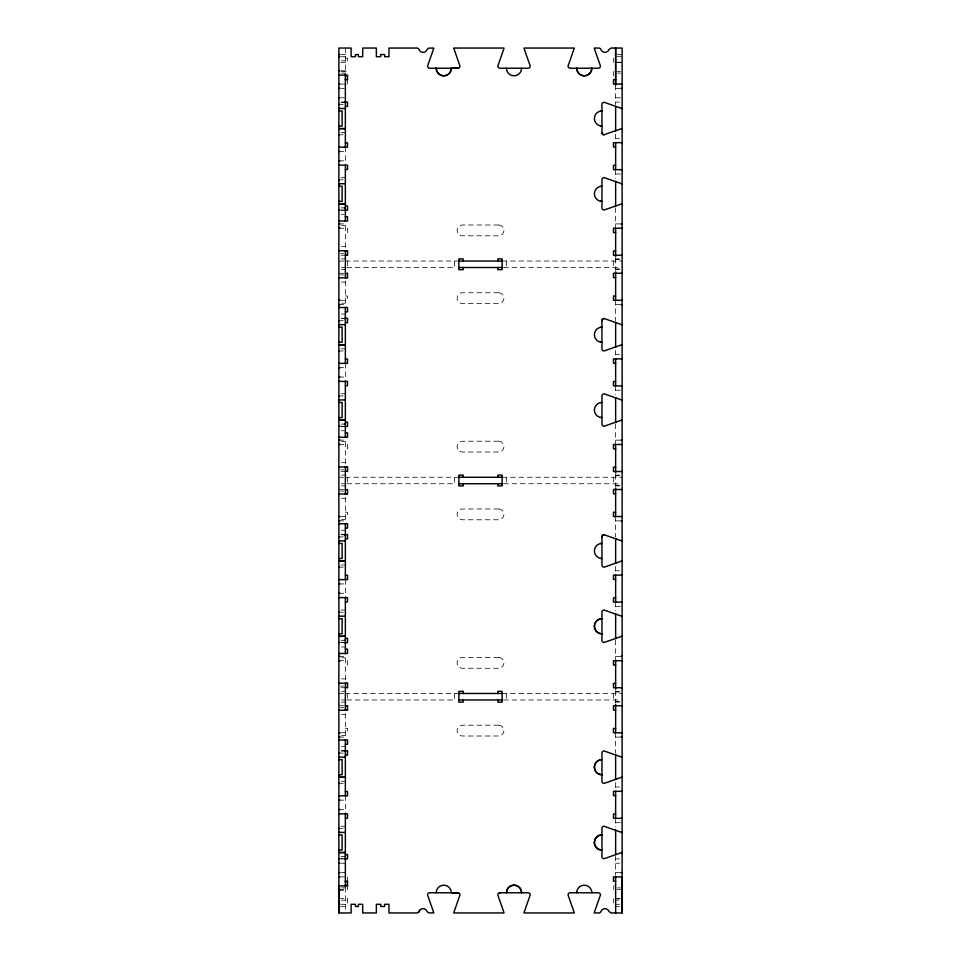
<?xml version="1.0" encoding="UTF-8"?>
<svg xmlns="http://www.w3.org/2000/svg" width="961" height="961" viewBox="0 0 961 961"><rect width="100%" height="100%" fill="white"/><g stroke="black" fill="none" stroke-linecap="round" stroke-linejoin="round"><path stroke-width="0.72" stroke-dasharray="4.8 3.6" d="M615.641 900.157L618.884 900.073M341.299 54.537L345.359 54.537M616.938 54.537L622.127 54.537M341.299 56.699L345.359 56.699M616.938 56.699L622.127 56.699M345.359 58.14L347.522 58.14L347.522 62.465L338.873 62.465M341.467 60.843L345.359 60.843M616.854 62.201L622.127 62.201M616.938 62.465L622.127 62.465M341.299 70.754L345.359 70.754M341.299 71.474L347.522 71.474M616.854 71.474L620.506 71.474M341.467 73.096L345.359 73.096M617.262 73.096L620.506 73.096M341.299 84.087L346.08 84.087M341.299 88.412L344.278 88.412M615.641 88.412L622.127 88.412M341.299 97.782L344.278 97.782M615.641 97.782L622.127 97.782M341.467 102.106L344.146 102.106M615.641 102.106L619.533 102.106M341.035 102.298L345.359 102.298M341.035 104.461L343.197 104.461M341.035 132.57L345.359 132.57M341.035 134.732L343.197 134.732M615.641 138.324L619.533 138.324M338.873 151.478L345.359 151.478M338.873 160.847L345.359 160.847M615.641 174.001L622.127 174.001M341.035 177.593L345.359 177.593M341.035 179.755L343.197 179.755M341.035 207.864L345.359 207.864M341.035 210.027L343.197 210.027M341.467 210.219L345.359 210.219M341.467 214.543L344.062 214.543M338.873 223.913L345.359 223.913L345.359 250.941M615.641 223.913L622.127 223.913M341.467 225.354L345.359 225.354M338.873 228.237L347.522 228.237L347.522 232.562L345.359 232.562M341.467 246.436L345.359 246.436M340.494 253.644L343.738 253.644M341.035 255.266L346.08 255.266M341.467 258.869L345.359 258.869M615.641 258.869L619.533 258.869M615.641 259.59L619.533 259.59M338.873 261.032L344.062 261.032M345.359 261.032L458.877 261.032M502.122 261.032L622.127 261.032M341.467 267.518L345.359 267.518M346.861 267.518L454.553 267.518L454.553 261.032M503.564 267.518L619.533 267.518M615.641 268.96L619.533 268.96M341.467 269.681L345.359 269.681M615.641 269.681L619.533 269.681M338.873 273.284L344.062 273.284M340.494 274.906L343.738 274.906M341.467 282.114L345.359 282.114M345.359 295.988L347.522 295.988L347.522 300.312L338.873 300.312M341.467 303.195L345.359 303.195M338.873 304.637L345.359 304.637L345.359 279.231M615.641 304.637L622.127 304.637M341.467 314.007L345.359 314.007M341.467 318.331L344.062 318.331M341.035 318.523L345.359 318.523M341.035 320.686L343.197 320.686M341.035 348.795L345.359 348.795M341.035 350.957L343.197 350.957M615.641 354.549L619.533 354.549M338.873 367.703L345.359 367.703M338.873 377.072L345.359 377.072M615.641 390.226L622.127 390.226M341.035 393.818L345.359 393.818M341.035 395.98L343.197 395.98M341.035 424.089L345.359 424.089M341.035 426.252L343.197 426.252M341.467 426.444L344.062 426.444M341.467 430.768L345.359 430.768M338.873 440.138L345.359 440.138L345.359 467.166M615.641 440.138L622.127 440.138M341.467 441.579L345.359 441.579M338.873 444.462L347.522 444.462L347.522 448.787L345.359 448.787M341.467 462.661L345.359 462.661M340.494 469.869L343.738 469.869M341.035 471.491L346.08 471.491M341.467 475.094L345.359 475.094M615.641 475.094L619.533 475.094M615.641 475.815L619.533 475.815M338.873 477.257L344.062 477.257M345.359 477.257L458.877 477.257M502.122 477.257L622.127 477.257M341.467 483.743L345.359 483.743M346.861 483.743L454.553 483.743L454.553 477.257M503.564 483.743L619.533 483.743M615.641 485.185L619.533 485.185M341.467 485.906L345.359 485.906M615.641 485.906L619.533 485.906M338.873 489.509L344.062 489.509M340.494 491.131L343.738 491.131M341.467 498.339L345.359 498.339M345.359 512.213L347.522 512.213L347.522 516.538L338.873 516.538M341.467 519.42L345.359 519.42M338.873 520.862L345.359 520.862L345.359 495.456M615.641 520.862L622.127 520.862M341.467 530.232L345.359 530.232M341.467 534.556L344.062 534.556M341.035 534.748L345.359 534.748M341.035 536.911L343.197 536.911M341.035 565.02L345.359 565.02M341.035 567.182L343.197 567.182M615.641 570.774L619.533 570.774M338.873 583.928L345.359 583.928M338.873 593.297L345.359 593.297M615.641 606.451L622.127 606.451M341.035 610.043L345.359 610.043M341.035 612.205L343.197 612.205M341.035 640.314L345.359 640.314M341.035 642.477L343.197 642.477M341.467 642.669L344.062 642.669M341.467 646.993L345.359 646.993M338.873 656.363L345.359 656.363L345.359 683.391M615.641 656.363L622.127 656.363M341.467 657.804L345.359 657.804M338.873 660.688L347.522 660.688L347.522 665.012L345.359 665.012M341.467 678.886L345.359 678.886M340.494 686.094L343.738 686.094M341.035 687.716L346.08 687.716M341.467 691.319L345.359 691.319M615.641 691.319L619.533 691.319M615.641 692.04L619.533 692.04M338.873 693.482L344.062 693.482M345.359 693.482L458.877 693.482M502.122 693.482L622.127 693.482M341.467 699.968L345.359 699.968M346.861 699.968L454.553 699.968L454.553 693.482M503.564 699.968L619.533 699.968M615.641 701.41L619.533 701.41M341.467 702.131L345.359 702.131M615.641 702.131L619.533 702.131M338.873 705.734L344.062 705.734M340.494 707.356L343.738 707.356M341.467 714.564L345.359 714.564M345.359 728.438L347.522 728.438L347.522 732.762L338.873 732.762M341.467 735.645L345.359 735.645M338.873 737.087L345.359 737.087L345.359 711.681M615.641 737.087L622.127 737.087M341.467 746.457L345.359 746.457M341.467 750.781L344.062 750.781M341.035 750.973L345.359 750.973M341.035 753.136L343.197 753.136M341.035 781.245L345.359 781.245M341.035 783.407L343.197 783.407M615.641 786.999L619.533 786.999M338.873 800.153L345.359 800.153M338.873 809.522L345.359 809.522M615.641 822.676L622.127 822.676M341.035 826.268L345.359 826.268M341.035 828.43L343.197 828.43M341.035 856.539L345.359 856.539M341.035 858.702L343.197 858.702M341.299 858.894L344.062 858.894M615.641 858.894L619.533 858.894M341.299 863.218L345.359 863.218M615.641 863.218L619.533 863.218M341.299 872.588L345.359 872.588M615.641 872.588L622.127 872.588M341.035 876.912L345.359 876.912M614.019 885.201L613.478 889.526M341.467 887.904L345.359 887.904M617.262 887.904L620.506 887.904M338.873 889.526L347.522 889.526L347.522 886.282M616.854 889.526L622.127 889.526M338.873 890.246L345.359 890.246M338.873 898.535L347.522 898.535L347.522 902.86L345.359 902.86M615.641 898.535L622.127 898.535M617.262 898.799L619.689 898.799M341.467 900.157L345.359 900.157M341.299 904.301L345.359 904.301M615.641 904.301L619.533 904.301M341.299 906.463L345.359 906.463M615.641 906.463L619.533 906.463M615.641 85.169L615.641 105.001M615.641 133.975L615.641 141.207M615.641 169.677L615.641 178.41M615.641 207.768L615.641 228.237M615.641 258.269L615.641 270.281M615.641 300.312L615.641 320.782M615.641 350.14L615.641 358.873M615.641 385.902L615.641 394.635M615.641 423.993L615.641 444.462M615.641 474.494L615.641 486.506M615.641 516.538L615.641 537.007M615.641 566.365L615.641 575.098M615.641 602.127L615.641 610.86M615.641 640.218L615.641 660.688M615.641 690.719L615.641 702.731M615.641 732.762L615.641 753.232M615.641 782.59L615.641 791.323M615.641 818.352L615.641 827.025M615.641 855.999L615.641 875.471M613.478 58.14L613.478 62.465M613.478 71.474L613.478 75.799M613.478 261.032L613.478 267.518M613.478 477.257L613.478 483.743M613.478 693.482L613.478 699.968M613.478 898.535L613.478 902.86M506.447 261.032L506.447 267.518M506.447 477.257L506.447 483.743M506.447 693.482L506.447 699.968M347.522 79.763L347.522 84.087M347.522 261.032L347.522 267.518M347.522 477.257L347.522 483.743M347.522 693.482L347.522 699.968M347.522 876.912L347.522 881.237M345.359 48.05L345.359 73.997M345.359 147.153L345.359 165.172M345.359 363.378L345.359 381.397M345.359 579.603L345.359 597.622M345.359 795.828L345.359 813.847M345.359 887.363L345.359 910.788M498.519 224.994L462.481 224.994A5.406 5.406 0 0 0 457.076 230.4A5.406 5.406 0 0 0 462.481 235.805L498.519 235.805A5.406 5.406 0 0 0 503.924 230.4A5.406 5.406 0 0 0 498.519 224.994M498.519 292.745L462.481 292.745A5.406 5.406 0 0 0 457.076 298.15A5.406 5.406 0 0 0 462.481 303.556L498.519 303.556A5.406 5.406 0 0 0 503.924 298.15A5.406 5.406 0 0 0 498.519 292.745M498.519 441.219L462.481 441.219A5.406 5.406 0 0 0 457.076 446.625A5.406 5.406 0 0 0 462.481 452.03L498.519 452.03A5.406 5.406 0 0 0 503.924 446.625A5.406 5.406 0 0 0 498.519 441.219M498.519 508.97L462.481 508.97A5.406 5.406 0 0 0 457.076 514.375A5.406 5.406 0 0 0 462.481 519.781L498.519 519.781A5.406 5.406 0 0 0 503.924 514.375A5.406 5.406 0 0 0 498.519 508.97M498.519 657.444L462.481 657.444A5.406 5.406 0 0 0 457.076 662.85A5.406 5.406 0 0 0 462.481 668.255L498.519 668.255A5.406 5.406 0 0 0 503.924 662.85A5.406 5.406 0 0 0 498.519 657.444M498.519 725.195L462.481 725.195A5.406 5.406 0 0 0 457.076 730.6A5.406 5.406 0 0 0 462.481 736.006L498.519 736.006A5.406 5.406 0 0 0 503.924 730.6A5.406 5.406 0 0 0 498.519 725.195"/><path stroke-width="1.44" d="M615.641 881.237L613.478 881.237L613.478 876.912L622.127 876.912L622.127 912.95L611.076 912.95L609.046 911.508A4.324 4.324 0 0 0 600.889 911.508A2.162 2.162 0 0 1 598.847 912.95L594.282 912.95A2.174 2.174 0 0 1 594.379 912.337L600.469 894.931A2.162 2.162 0 0 0 598.307 892.769L570.197 892.769A2.162 2.162 0 0 0 568.035 894.931L574.125 912.337A2.162 2.162 0 0 1 574.21 912.95L524.045 912.95A2.174 2.174 0 0 1 524.141 912.337L530.232 894.931A2.162 2.162 0 0 0 528.069 892.769L499.96 892.769A2.162 2.162 0 0 0 497.798 894.931L503.888 912.337A2.162 2.162 0 0 1 503.972 912.95L453.808 912.95A2.174 2.174 0 0 1 453.904 912.337L459.995 894.931A2.162 2.162 0 0 0 457.832 892.769L429.723 892.769A2.162 2.162 0 0 0 427.561 894.931L433.651 912.337A2.162 2.162 0 0 1 433.735 912.95L428.546 912.854L427.14 911.508A4.324 4.324 0 0 0 418.984 911.508A2.162 2.162 0 0 1 416.954 912.95L388.965 912.95L388.965 904.301L384.64 904.301L384.64 906.463L380.676 906.463L380.676 904.301L376.352 904.301L376.352 912.95L362.693 912.95L362.693 904.301L358.369 904.301L358.369 906.463L355.45 906.463L355.45 904.301L351.125 904.301L351.125 912.95L338.873 912.95L338.873 885.922L347.522 885.922M615.641 84.087L615.641 48.05L615.641 85.169M418.684 912.085L419.597 910.367M621.515 108.389A2.174 2.174 0 0 0 622.127 108.485A2.162 2.162 0 0 1 621.515 108.389L604.109 102.298A2.162 2.162 0 0 0 601.946 104.461L601.946 132.57A2.162 2.162 0 0 0 604.109 134.732L621.515 128.642A2.162 2.162 0 0 1 622.127 128.558M621.515 203.936A2.162 2.162 0 0 1 622.127 203.84A2.174 2.174 0 0 0 621.515 203.936L604.109 210.027A2.162 2.162 0 0 1 601.946 207.864L601.946 179.755A2.162 2.162 0 0 1 604.109 177.593L621.515 183.683A2.162 2.162 0 0 0 622.127 183.767M621.515 344.867A2.162 2.162 0 0 1 622.127 344.783A2.174 2.174 0 0 0 621.515 344.867L604.109 350.957A2.162 2.162 0 0 1 601.946 348.795L601.946 320.686A2.162 2.162 0 0 1 604.109 318.523L621.515 324.614A2.162 2.162 0 0 0 622.127 324.71M621.515 420.161A2.162 2.162 0 0 1 622.127 420.065A2.174 2.174 0 0 0 621.515 420.161L604.109 426.252A2.162 2.162 0 0 1 601.946 424.089L601.946 395.98A2.162 2.162 0 0 1 604.109 393.818L621.515 399.908A2.162 2.162 0 0 0 622.127 399.992M499.516 892.817L500.128 892.769M451.346 68.231A7.568 7.568 0 0 1 443.778 75.799A7.568 7.568 0 0 1 436.21 68.231A7.568 7.568 0 0 0 443.778 75.799A7.568 7.568 0 0 0 451.346 68.231L458.229 68.195M338.873 54.537L339.954 54.537M338.873 56.699L339.954 56.699M338.873 70.754L339.954 70.754M338.873 75.078L347.522 75.078L347.522 79.403L345.359 79.403M345.359 75.799L347.522 75.799M345.359 79.763L347.522 79.763M615.641 79.763L613.478 79.763L613.478 84.087L622.127 84.087M338.873 84.087L340.17 84.087M338.873 88.412L339.954 88.412M621.046 88.412L622.127 88.412M338.873 97.782L339.954 97.782M344.639 102.106L347.522 102.106L347.522 106.431L345.359 106.431M344.278 102.298L345.359 102.298M338.873 104.461L339.954 104.461M338.873 108.485L345.359 108.485M338.873 110.947L342.116 110.947L342.116 126.083L338.873 126.083M338.873 128.558L345.359 128.558M339.954 128.642L345.359 128.642M338.873 134.732L339.954 134.732M622.127 142.648L613.478 142.648L613.478 146.973L615.641 146.973M345.359 142.829L347.522 142.829L347.522 147.153L338.873 147.153M338.873 151.478L339.954 151.478M338.873 160.847L339.954 160.847M338.873 165.172L347.522 165.172L347.522 169.496L345.359 169.496M615.641 165.352L613.478 165.352L613.478 169.677L622.127 169.677M338.873 179.755L339.954 179.755M338.873 183.683L345.359 183.767M338.873 186.242L342.116 186.242L342.116 201.378L338.873 201.378M338.873 203.84L345.359 203.84L339.954 203.936M345.359 205.894L347.522 205.894L347.522 210.219L344.639 210.219M344.278 207.864L345.359 207.864M338.873 210.027L339.954 210.027M345.359 216.706L347.522 216.706L347.522 221.03L338.873 221.03M338.873 223.913L339.954 223.913M621.046 223.913L622.127 223.913M338.873 228.237L340.17 228.237M622.127 228.237L613.478 228.237L613.478 232.562L615.641 232.562M338.873 250.761L347.522 250.761L347.522 255.266M345.359 250.941L347.522 250.941M615.641 250.941L613.478 250.941L613.478 255.266L622.127 255.266M345.359 255.085L347.522 255.085M458.877 261.032L502.122 261.032M458.877 267.518L502.122 267.518M622.127 273.284L613.478 273.284L613.478 277.609L615.641 277.609M345.359 273.465L347.522 273.465M345.359 277.609L347.522 277.609M338.873 277.789L347.522 277.789L347.522 273.284M615.641 295.988L613.478 295.988L613.478 300.312L622.127 300.312M338.873 300.312L340.17 300.312M338.873 304.637L339.954 304.637M621.046 304.637L622.127 304.637M338.873 307.52L347.522 307.52L347.522 311.844L345.359 311.844M344.639 318.331L347.522 318.331L347.522 322.656L345.359 322.656M344.278 318.523L345.359 318.523M338.873 320.686L339.954 320.686M338.873 324.614L345.359 324.71M338.873 327.172L342.116 327.172L342.116 342.308L338.873 342.308M338.873 344.783L345.359 344.783M339.954 344.867L345.359 344.867M338.873 350.957L339.954 350.957M622.127 358.873L613.478 358.873L613.478 363.198L615.641 363.198M345.359 359.054L347.522 359.054L347.522 363.378L338.873 363.378M338.873 367.703L339.954 367.703M338.873 377.072L339.954 377.072M338.873 381.397L347.522 381.397L347.522 385.721L345.359 385.721M615.641 381.577L613.478 381.577L613.478 385.902L622.127 385.902M338.873 395.98L339.954 395.98M338.873 399.908L345.359 399.992M338.873 402.467L342.116 402.467L342.116 417.603L338.873 417.603M338.873 420.065L345.359 420.065L339.954 420.161M345.359 422.119L347.522 422.119L347.522 426.444L344.639 426.444M344.278 424.089L345.359 424.089M338.873 426.252L339.954 426.252M345.359 432.93L347.522 432.93L347.522 437.255L338.873 437.255M338.873 440.138L339.954 440.138M621.046 440.138L622.127 440.138M338.873 444.462L340.17 444.462M622.127 444.462L613.478 444.462L613.478 448.787L615.641 448.787M338.873 466.986L347.522 466.986L347.522 471.491M345.359 467.166L347.522 467.166M615.641 467.166L613.478 467.166L613.478 471.491L622.127 471.491M345.359 471.31L347.522 471.31M458.877 477.257L502.122 477.257M458.877 483.743L502.122 483.743M622.127 489.509L613.478 489.509L613.478 493.834L615.641 493.834M345.359 489.69L347.522 489.69M345.359 493.834L347.522 493.834M338.873 494.014L347.522 494.014L347.522 489.509M615.641 512.213L613.478 512.213L613.478 516.538L622.127 516.538M338.873 516.538L340.17 516.538M338.873 520.862L339.954 520.862M621.046 520.862L622.127 520.862M338.873 523.745L347.522 523.745L347.522 528.069L345.359 528.069M344.639 534.556L347.522 534.556L347.522 538.881L345.359 538.881M344.278 534.748L345.359 534.748M338.873 536.911L339.954 536.911M338.873 540.839L345.359 540.935M338.873 543.397L342.116 543.397L342.116 558.533L338.873 558.533M338.873 561.008L345.359 561.008M339.954 561.092L345.359 561.092M338.873 567.182L339.954 567.182M622.127 575.098L613.478 575.098L613.478 579.423L615.641 579.423M345.359 575.279L347.522 575.279L347.522 579.603L338.873 579.603M338.873 583.928L339.954 583.928M338.873 593.297L339.954 593.297M338.873 597.622L347.522 597.622L347.522 601.946L345.359 601.946M615.641 597.802L613.478 597.802L613.478 602.127L622.127 602.127M338.873 612.205L339.954 612.205M338.873 616.133L345.359 616.217M338.873 618.692L342.116 618.692L342.116 633.828L338.873 633.828M338.873 636.29L345.359 636.29L339.954 636.386M345.359 638.344L347.522 638.344L347.522 642.669L344.639 642.669M344.278 640.314L345.359 640.314M338.873 642.477L339.954 642.477M345.359 649.155L347.522 649.155L347.522 653.48L338.873 653.48M338.873 656.363L339.954 656.363M621.046 656.363L622.127 656.363M338.873 660.688L340.17 660.688M622.127 660.688L613.478 660.688L613.478 665.012L615.641 665.012M338.873 683.211L347.522 683.211L347.522 687.716M345.359 683.391L347.522 683.391M615.641 683.391L613.478 683.391L613.478 687.716L622.127 687.716M345.359 687.535L347.522 687.535M458.877 693.482L502.122 693.482M458.877 699.968L502.122 699.968M622.127 705.734L613.478 705.734L613.478 710.059L615.641 710.059M345.359 705.915L347.522 705.915M345.359 710.059L347.522 710.059M338.873 710.239L347.522 710.239L347.522 705.734M615.641 728.438L613.478 728.438L613.478 732.762L622.127 732.762M338.873 732.762L340.17 732.762M338.873 737.087L339.954 737.087M621.046 737.087L622.127 737.087M338.873 739.97L347.522 739.97L347.522 744.294L345.359 744.294M344.639 750.781L347.522 750.781L347.522 755.106L345.359 755.106M344.278 750.973L345.359 750.973M338.873 753.136L339.954 753.136M338.873 757.064L345.359 757.16M338.873 759.622L342.116 759.622L342.116 774.758L338.873 774.758M338.873 777.233L345.359 777.233M339.954 777.317L345.359 777.317M338.873 783.407L339.954 783.407M622.127 791.323L613.478 791.323L613.478 795.648L615.641 795.648M345.359 791.504L347.522 791.504L347.522 795.828L338.873 795.828M338.873 800.153L339.954 800.153M338.873 809.522L339.954 809.522M338.873 813.847L347.522 813.847L347.522 818.171L345.359 818.171M615.641 814.027L613.478 814.027L613.478 818.352L622.127 818.352M338.873 828.43L339.954 828.43M338.873 832.358L345.359 832.442M338.873 834.917L342.116 834.917L342.116 850.053L338.873 850.053M338.873 852.515L345.359 852.515L339.954 852.611M345.359 854.569L347.522 854.569L347.522 858.894L344.639 858.894M344.278 856.539L345.359 856.539M338.873 858.702L339.954 858.702M338.873 863.218L339.954 863.218M338.873 872.588L339.954 872.588M621.046 872.588L622.127 872.588M338.873 876.912L340.17 876.912M345.359 881.237L347.522 881.237M345.359 881.597L347.522 881.597L347.522 886.282M345.359 885.201L347.522 885.201M338.873 890.246L339.954 890.246M338.873 904.301L339.954 904.301M338.873 906.463L339.954 906.463M458.229 892.805L451.346 892.769A7.568 7.568 0 0 0 443.778 885.201A7.568 7.568 0 0 0 436.21 892.769M622.127 561.008A2.162 2.162 0 0 0 621.515 561.092L604.109 567.182A2.162 2.162 0 0 1 601.946 565.02L601.946 536.911A2.162 2.162 0 0 1 604.109 534.748L621.515 540.839A2.162 2.162 0 0 0 622.127 540.935M621.515 616.133A2.162 2.162 0 0 0 622.127 616.217A2.174 2.174 0 0 1 621.515 616.133L604.109 610.043A2.162 2.162 0 0 0 601.946 612.205L601.946 640.314A2.162 2.162 0 0 0 604.109 642.477L621.515 636.386A2.162 2.162 0 0 1 622.127 636.29M621.515 757.064A2.174 2.174 0 0 0 622.127 757.16A2.162 2.162 0 0 1 621.515 757.064L604.109 750.973A2.162 2.162 0 0 0 601.946 753.136L601.946 781.245A2.162 2.162 0 0 0 604.109 783.407L621.515 777.317A2.162 2.162 0 0 1 622.127 777.233M621.515 832.358A2.174 2.174 0 0 0 622.127 832.442A2.162 2.162 0 0 1 621.515 832.358L604.109 826.268A2.162 2.162 0 0 0 601.946 828.43L601.946 856.539A2.162 2.162 0 0 0 604.109 858.702L621.515 852.611A2.162 2.162 0 0 1 622.127 852.515M622.127 912.95L622.127 48.05L611.076 48.05L609.046 49.492A4.324 4.324 0 0 1 600.889 49.492A2.162 2.162 0 0 0 598.847 48.05L594.282 48.05A2.174 2.174 0 0 0 594.379 48.663L600.469 66.069A2.162 2.162 0 0 1 598.307 68.231L570.197 68.231A2.162 2.162 0 0 1 568.035 66.069L574.125 48.663A2.162 2.162 0 0 0 574.21 48.05L524.045 48.05A2.174 2.174 0 0 0 524.141 48.663L530.232 66.069A2.162 2.162 0 0 1 528.069 68.231L499.96 68.231A2.162 2.162 0 0 1 497.798 66.069L503.888 48.663A2.162 2.162 0 0 0 503.972 48.05L453.808 48.05A2.174 2.174 0 0 0 453.904 48.663L459.995 66.069A2.162 2.162 0 0 1 457.832 68.231L429.723 68.231A2.162 2.162 0 0 1 427.561 66.069L433.651 48.663A2.162 2.162 0 0 0 433.747 48.05L428.546 48.146L427.14 49.492A4.324 4.324 0 0 1 419.597 50.633L418.684 48.915A2.162 2.162 0 0 0 416.954 48.05L388.965 48.05L388.965 56.699L384.64 56.699L384.64 54.537L380.676 54.537L380.676 56.699L376.352 56.699L376.352 48.05L362.693 48.05L362.693 56.699L358.369 56.699L358.369 54.537L355.45 54.537L355.45 56.699L351.125 56.699L351.125 48.05L338.873 48.05L338.873 912.95M615.641 106.455L615.641 131.08M615.641 142.648L615.641 169.677M615.641 181.341L615.641 206.303M615.641 228.237L615.641 256.767M615.641 271.783L615.641 300.312M615.641 322.247L615.641 347.209M615.641 358.873L615.641 385.902M615.641 397.566L615.641 422.528M615.641 444.462L615.641 472.992M615.641 488.008L615.641 516.538M615.641 538.472L615.641 563.434M615.641 575.098L615.641 602.127M615.641 613.791L615.641 638.753M615.641 660.688L615.641 689.217M615.641 704.233L615.641 732.762M615.641 754.697L615.641 779.659M615.641 791.323L615.641 818.352M615.641 829.92L615.641 854.545M615.641 876.912L615.641 912.95M497.798 261.032L497.798 258.869L502.122 258.869L502.122 269.681L497.798 269.681L497.798 267.518M497.798 477.257L497.798 475.094L502.122 475.094L502.122 485.906L497.798 485.906L497.798 483.743M497.798 693.482L497.798 691.319L502.122 691.319L502.122 702.131L497.798 702.131L497.798 699.968M463.202 261.032L463.202 258.869L458.877 258.869L458.877 269.681L463.202 269.681L463.202 267.518M463.202 477.257L463.202 475.094L458.877 475.094L458.877 485.906L463.202 485.906L463.202 483.743M463.202 693.482L463.202 691.319L458.877 691.319L458.877 702.131L463.202 702.131L463.202 699.968M345.359 73.997L345.359 147.153M345.359 165.172L345.359 221.234M345.359 250.761L345.359 277.789M345.359 307.316L345.359 363.378M345.359 381.397L345.359 437.459M345.359 466.986L345.359 494.014M345.359 523.541L345.359 579.603M345.359 597.622L345.359 653.684M345.359 683.211L345.359 710.239M345.359 739.766L345.359 795.828M345.359 813.847L345.359 885.922M601.946 320.686A2.162 2.162 0 0 1 604.109 318.523M600.565 417.47A7.568 7.568 0 0 0 601.946 417.603A7.568 7.568 0 0 1 594.379 410.035A7.568 7.568 0 0 1 601.946 402.467A7.568 7.568 0 0 0 600.565 402.587M600.565 342.188A7.568 7.568 0 0 0 601.946 342.308A7.568 7.568 0 0 1 594.379 334.74A7.568 7.568 0 0 1 601.946 327.172A7.568 7.568 0 0 0 600.565 327.305M601.262 543.433A7.568 7.568 0 0 1 601.946 543.397A7.568 7.568 0 0 0 594.379 550.965A7.568 7.568 0 0 0 601.946 558.533A7.568 7.568 0 0 1 600.565 558.413M600.565 543.53A7.568 7.568 0 0 1 601.946 543.397M601.946 558.533A7.568 7.568 0 0 1 601.262 558.509M576.72 892.084A7.568 7.568 0 0 0 576.684 892.769A7.568 7.568 0 0 1 584.252 885.201A7.568 7.568 0 0 1 591.82 892.769A7.568 7.568 0 0 0 591.784 892.084M521.583 68.231A7.568 7.568 0 0 1 514.015 75.799A7.568 7.568 0 0 1 506.447 68.231M600.565 201.245A7.568 7.568 0 0 0 601.946 201.378A7.568 7.568 0 0 1 594.379 193.81A7.568 7.568 0 0 1 601.946 186.242A7.568 7.568 0 0 0 600.565 186.362M601.262 110.983A7.568 7.568 0 0 1 601.946 110.947A7.568 7.568 0 0 0 594.379 118.515A7.568 7.568 0 0 0 601.946 126.083A7.568 7.568 0 0 1 600.565 125.963M600.565 111.08A7.568 7.568 0 0 1 601.946 110.947M601.946 126.083A7.568 7.568 0 0 1 601.262 126.059M604.109 134.732A2.162 2.162 0 0 1 601.946 132.57M601.946 536.911A2.162 2.162 0 0 1 604.109 534.748M594.379 626.26A7.568 7.568 0 0 0 601.946 633.828A7.568 7.568 0 0 1 594.379 626.26A7.568 7.568 0 0 1 601.946 618.692A7.568 7.568 0 0 0 594.379 626.26M594.379 842.485A7.568 7.568 0 0 0 601.946 850.053A7.568 7.568 0 0 1 594.379 842.485A7.568 7.568 0 0 1 601.946 834.917A7.568 7.568 0 0 0 594.379 842.485M594.379 767.19A7.568 7.568 0 0 0 601.946 774.758A7.568 7.568 0 0 1 594.379 767.19A7.568 7.568 0 0 1 601.946 759.622A7.568 7.568 0 0 0 594.379 767.19M514.015 885.201A7.568 7.568 0 0 0 506.447 892.769A7.568 7.568 0 0 1 514.015 885.201A7.568 7.568 0 0 1 521.583 892.769A7.568 7.568 0 0 0 514.015 885.201M584.252 75.799A7.568 7.568 0 0 0 591.82 68.231A7.568 7.568 0 0 1 584.252 75.799A7.568 7.568 0 0 1 576.684 68.231A7.568 7.568 0 0 0 584.252 75.799"/></g></svg>
